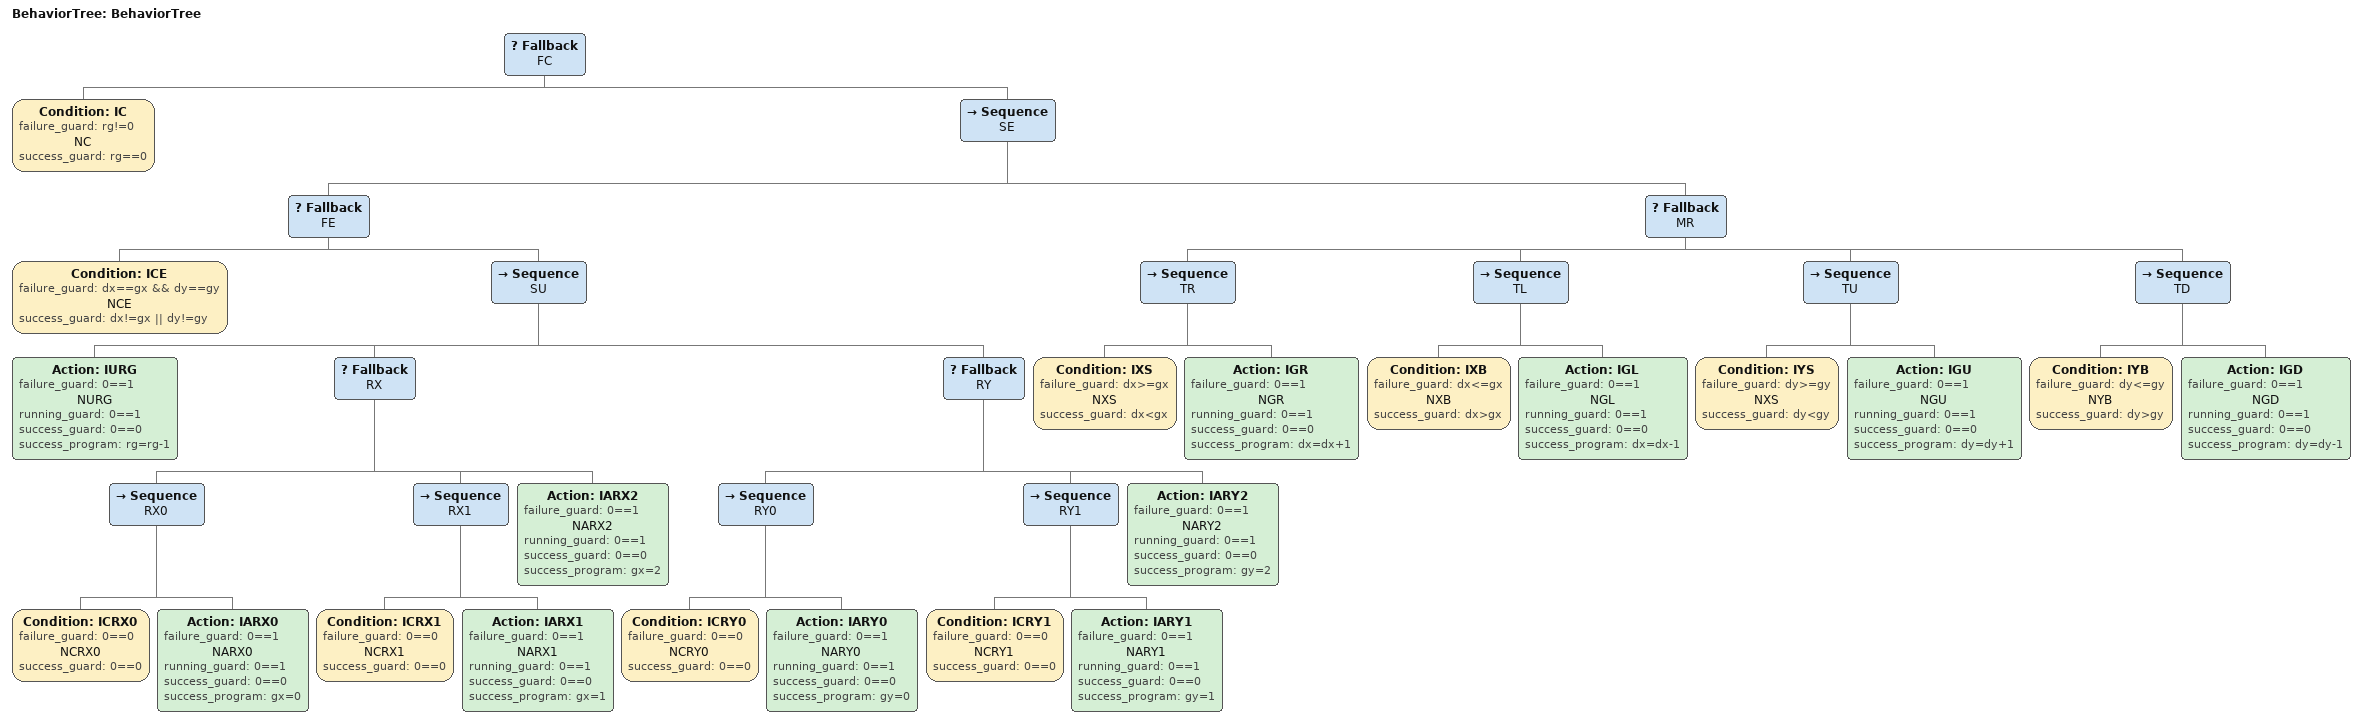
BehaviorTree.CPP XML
<?xml version="1.0"?>
<root _reach_goal="" env="True" expected_execution_time="" global_vars="var dx=0;&#10;var dy=0;&#10;var gx=0;&#10;var gy=0;&#10;var rg=4;" main_tree_to_execute="BehaviorTree" specification="#assert BehaviorTree |= F(IC_s);">
    <BehaviorTree ID="BehaviorTree">
        <Fallback name="FC">
            <Condition ID="IC" failure_guard="rg!=0" name="NC" success_guard="rg==0"/>
            <Sequence name="SE">
                <Fallback name="FE">
                    <Condition ID="ICE" failure_guard="dx==gx &amp;&amp; dy==gy" name="NCE" success_guard="dx!=gx || dy!=gy"/>
                    <Sequence name="SU">
                        <Action ID="IURG" failure_guard="0==1" name="NURG" running_guard="0==1" success_guard="0==0" success_program="rg=rg-1"/>
                        <Fallback name="RX">
                            <Sequence name="RX0">
                                <Condition ID="ICRX0" failure_guard="0==0" name="NCRX0" success_guard="0==0"/>
                                <Action ID="IARX0" failure_guard="0==1" name="NARX0" running_guard="0==1" success_guard="0==0" success_program="gx=0"/>
                            </Sequence>
                            <Sequence name="RX1">
                                <Condition ID="ICRX1" failure_guard="0==0" name="NCRX1" success_guard="0==0"/>
                                <Action ID="IARX1" failure_guard="0==1" name="NARX1" running_guard="0==1" success_guard="0==0" success_program="gx=1"/>
                            </Sequence>
                            <Action ID="IARX2" failure_guard="0==1" name="NARX2" running_guard="0==1" success_guard="0==0" success_program="gx=2"/>
                        </Fallback>
                        <Fallback name="RY">
                            <Sequence name="RY0">
                                <Condition ID="ICRY0" failure_guard="0==0" name="NCRY0" success_guard="0==0"/>
                                <Action ID="IARY0" failure_guard="0==1" name="NARY0" running_guard="0==1" success_guard="0==0" success_program="gy=0"/>
                            </Sequence>
                            <Sequence name="RY1">
                                <Condition ID="ICRY1" failure_guard="0==0" name="NCRY1" success_guard="0==0"/>
                                <Action ID="IARY1" failure_guard="0==1" name="NARY1" running_guard="0==1" success_guard="0==0" success_program="gy=1"/>
                            </Sequence>
                            <Action ID="IARY2" failure_guard="0==1" name="NARY2" running_guard="0==1" success_guard="0==0" success_program="gy=2"/>
                        </Fallback>
                    </Sequence>
                </Fallback>
                <Fallback name="MR">
                    <Sequence name="TR">
                        <Condition ID="IXS" failure_guard="dx&gt;=gx" name="NXS" success_guard="dx&lt;gx"/>
                        <Action ID="IGR" failure_guard="0==1" name="NGR" running_guard="0==1" success_guard="0==0" success_program="dx=dx+1"/>
                    </Sequence>
                    <Sequence name="TL">
                        <Condition ID="IXB" failure_guard="dx&lt;=gx" name="NXB" success_guard="dx&gt;gx"/>
                        <Action ID="IGL" failure_guard="0==1" name="NGL" running_guard="0==1" success_guard="0==0" success_program="dx=dx-1"/>
                    </Sequence>
                    <Sequence name="TU">
                        <Condition ID="IYS" failure_guard="dy&gt;=gy" name="NXS" success_guard="dy&lt;gy"/>
                        <Action ID="IGU" failure_guard="0==1" name="NGU" running_guard="0==1" success_guard="0==0" success_program="dy=dy+1"/>
                    </Sequence>
                    <Sequence name="TD">
                        <Condition ID="IYB" failure_guard="dy&lt;=gy" name="NYB" success_guard="dy&gt;gy"/>
                        <Action ID="IGD" failure_guard="0==1" name="NGD" running_guard="0==1" success_guard="0==0" success_program="dy=dy-1"/>
                    </Sequence>
                </Fallback>
            </Sequence>
        </Fallback>
    </BehaviorTree>
</root>
